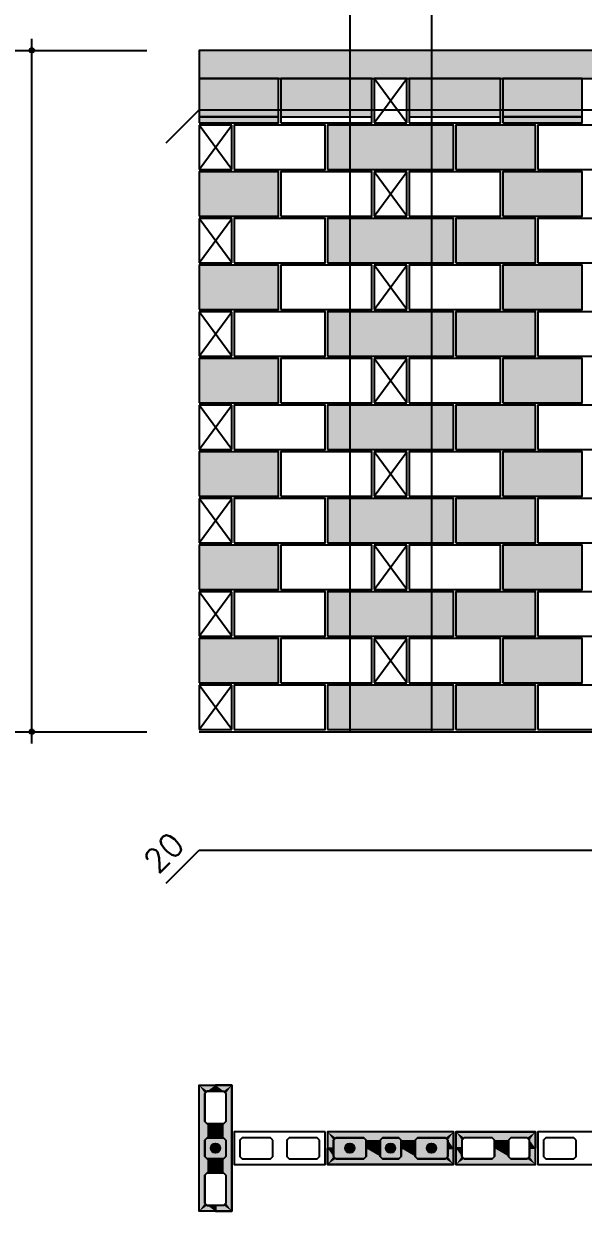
# Model space of a CAD drawing. Extents: x -1.9 to 86, y -1.6 to 60.9.
# Drawn here: x 18.31 to 23.1, y 45.11 to 55.28 of the extents above; entities that cross this region are included whole.
import ezdxf

# ---------------------------------------------------------------- set-up
doc = ezdxf.new("R2010")
doc.units = 0
doc.header["$MEASUREMENT"] = 0
for name, color, linetype in [('PENA_01', 1, 'CONTINUOUS'), ('PENA_02', 2, 'CONTINUOUS'), ('PENA_03', 3, 'CONTINUOUS'), ('PENA_05', 5, 'CONTINUOUS'), ('PENA_09', 254, 'CONTINUOUS'), ('PENA_11', 252, 'CONTINUOUS'), ('PENA_19', 240, 'CONTINUOUS'), ('PENA_21', 100, 'CONTINUOUS')]:
    doc.layers.add(name, color=color, linetype=linetype)
doc.styles.get("Standard").update_dxf_attribs({"font": 'ROMANS.SHX'})

msp = doc.modelspace()

# ---------------------------------------------------------------- linework, layer by layer
at = {"layer": 'PENA_01', "linetype": 'Continuous'}
for p, q in [((17.235068, 55.056295), (19.365932, 55.056295)), ((19.813424, 54.486295), (20.493424, 54.486295)), ((20.513424, 54.486295), (21.293424, 54.486295)), ((21.613424, 54.486295), (22.393424, 54.486295)), ((22.413424, 54.486295), (23.093424, 54.486295)), ((17.235068, 49.216295), (19.365932, 49.216295))]:
    msp.add_line(p, q, dxfattribs=at)
for points in [[(20.023424, 46.137314), (20.043424, 46.117314), (20.043424, 45.877314), (20.023424, 45.857314), (19.883424, 45.857314), (19.863424, 45.877314), (19.863424, 46.117314), (19.883424, 46.137314), (20.023424, 46.137314)], [(20.023424, 45.737314), (20.043424, 45.717314), (20.043424, 45.577314), (20.023424, 45.557314), (19.883424, 45.557314), (19.863424, 45.577314), (19.863424, 45.717314), (19.883424, 45.737314), (20.023424, 45.737314)], [(20.443424, 45.717314), (20.423424, 45.737314), (20.183424, 45.737314), (20.163424, 45.717314), (20.163424, 45.577314), (20.183424, 45.557314), (20.423424, 45.557314), (20.443424, 45.577314), (20.443424, 45.717314)], [(20.843424, 45.717314), (20.823424, 45.737314), (20.583424, 45.737314), (20.563424, 45.717314), (20.563424, 45.577314), (20.583424, 45.557314), (20.823424, 45.557314), (20.843424, 45.577314), (20.843424, 45.717314)], [(20.963424, 45.577314), (20.983424, 45.557314), (21.223424, 45.557314), (21.243424, 45.577314), (21.243424, 45.717314), (21.223424, 45.737314), (20.983424, 45.737314), (20.963424, 45.717314), (20.963424, 45.577314)], [(21.363424, 45.577314), (21.383424, 45.557314), (21.523424, 45.557314), (21.543424, 45.577314), (21.543424, 45.717314), (21.523424, 45.737314), (21.383424, 45.737314), (21.363424, 45.717314), (21.363424, 45.577314)], [(21.663424, 45.577314), (21.683424, 45.557314), (21.923424, 45.557314), (21.943424, 45.577314), (21.943424, 45.717314), (21.923424, 45.737314), (21.683424, 45.737314), (21.663424, 45.717314), (21.663424, 45.577314)], [(22.323424, 45.737314), (22.083424, 45.737314), (22.063424, 45.717314), (22.063424, 45.577314), (22.083424, 45.557314), (22.323424, 45.557314), (22.343424, 45.577314), (22.343424, 45.717314), (22.323424, 45.737314)], [(22.623424, 45.737314), (22.483424, 45.737314), (22.463424, 45.717314), (22.463424, 45.577314), (22.483424, 45.557314), (22.623424, 45.557314), (22.643424, 45.577314), (22.643424, 45.717314), (22.623424, 45.737314)], [(23.043424, 45.717314), (23.023424, 45.737314), (22.783424, 45.737314), (22.763424, 45.717314), (22.763424, 45.577314), (22.783424, 45.557314), (23.023424, 45.557314), (23.043424, 45.577314), (23.043424, 45.717314)], [(20.023424, 45.437314), (20.043424, 45.417314), (20.043424, 45.177314), (20.023424, 45.157314), (19.883424, 45.157314), (19.863424, 45.177314), (19.863424, 45.417314), (19.883424, 45.437314), (20.023424, 45.437314)]]:
    msp.add_lwpolyline(points, dxfattribs=at)
at = {"layer": 'PENA_02', "linetype": 'Continuous'}
for p, q in [((21.593424, 54.816295), (21.313424, 54.816295)), ((21.313424, 54.816295), (21.313424, 54.436295)), ((21.593424, 54.436295), (21.593424, 54.816295)), ((20.093424, 54.416295), (19.813424, 54.416295)), ((19.813424, 54.416295), (19.813424, 54.036295)), ((20.093424, 54.036295), (20.093424, 54.416295)), ((21.313424, 54.436295), (21.593424, 54.436295)), ((19.813424, 54.036295), (20.093424, 54.036295)), ((21.593424, 54.016295), (21.313424, 54.016295)), ((21.313424, 54.016295), (21.313424, 53.636295)), ((21.593424, 53.636295), (21.593424, 54.016295)), ((21.313424, 53.636295), (21.593424, 53.636295)), ((20.093424, 53.616295), (19.813424, 53.616295)), ((19.813424, 53.616295), (19.813424, 53.236295)), ((20.093424, 53.236295), (20.093424, 53.616295)), ((19.813424, 53.236295), (20.093424, 53.236295)), ((21.593424, 53.216295), (21.313424, 53.216295)), ((21.313424, 53.216295), (21.313424, 52.836295)), ((21.593424, 52.836295), (21.593424, 53.216295)), ((21.313424, 52.836295), (21.593424, 52.836295)), ((20.093424, 52.816295), (19.813424, 52.816295)), ((19.813424, 52.816295), (19.813424, 52.436295)), ((20.093424, 52.436295), (20.093424, 52.816295)), ((19.813424, 52.436295), (20.093424, 52.436295)), ((21.593424, 52.416295), (21.313424, 52.416295)), ((21.313424, 52.416295), (21.313424, 52.036295)), ((21.593424, 52.036295), (21.593424, 52.416295)), ((20.093424, 52.016295), (19.813424, 52.016295)), ((19.813424, 52.016295), (19.813424, 51.636295)), ((20.093424, 51.636295), (20.093424, 52.016295)), ((21.313424, 52.036295), (21.593424, 52.036295)), ((19.813424, 51.636295), (20.093424, 51.636295)), ((21.593424, 51.616295), (21.313424, 51.616295)), ((21.313424, 51.616295), (21.313424, 51.236295)), ((21.593424, 51.236295), (21.593424, 51.616295)), ((20.093424, 51.216295), (19.813424, 51.216295)), ((19.813424, 51.216295), (19.813424, 50.836295)), ((20.093424, 50.836295), (20.093424, 51.216295)), ((21.313424, 51.236295), (21.593424, 51.236295)), ((19.813424, 50.836295), (20.093424, 50.836295)), ((21.593424, 50.816295), (21.313424, 50.816295)), ((21.313424, 50.816295), (21.313424, 50.436295)), ((21.593424, 50.436295), (21.593424, 50.816295)), ((20.093424, 50.416295), (19.813424, 50.416295)), ((19.813424, 50.416295), (19.813424, 50.036295)), ((20.093424, 50.036295), (20.093424, 50.416295)), ((21.313424, 50.436295), (21.593424, 50.436295)), ((19.813424, 50.036295), (20.093424, 50.036295)), ((21.593424, 50.016295), (21.313424, 50.016295)), ((21.313424, 50.016295), (21.313424, 49.636295)), ((21.593424, 49.636295), (21.593424, 50.016295)), ((20.093424, 49.616295), (19.813424, 49.616295)), ((19.813424, 49.616295), (19.813424, 49.236295)), ((20.093424, 49.236295), (20.093424, 49.616295)), ((21.313424, 49.636295), (21.593424, 49.636295)), ((19.813424, 49.236295), (20.093424, 49.236295)), ((19.813424, 49.216295), (29.793424, 49.216295)), ((19.813424, 45.107314), (19.813424, 46.187314)), ((19.813424, 46.187314), (20.093424, 46.187314)), ((20.093424, 46.187314), (20.093424, 45.107314)), ((21.993424, 45.787314), (20.913424, 45.787314)), ((20.913424, 45.787314), (20.913424, 45.507314)), ((21.993424, 45.507314), (21.993424, 45.787314)), ((20.913424, 45.507314), (21.993424, 45.507314)), ((20.093424, 45.107314), (19.813424, 45.107314))]:
    msp.add_line(p, q, dxfattribs=at)
for points in [[(19.813424, 54.816295), (29.793424, 54.816295), (29.793424, 55.056295), (19.813424, 55.056295), (19.813424, 54.816295)], [(19.813424, 54.436295), (20.493424, 54.436295), (20.493424, 54.816295), (19.813424, 54.816295), (19.813424, 54.436295)], [(20.513424, 54.436295), (21.293424, 54.436295), (21.293424, 54.816295), (20.513424, 54.816295), (20.513424, 54.436295)], [(21.613424, 54.436295), (22.393424, 54.436295), (22.393424, 54.816295), (21.613424, 54.816295), (21.613424, 54.436295)], [(22.413424, 54.436295), (23.093424, 54.436295), (23.093424, 54.816295), (22.413424, 54.816295), (22.413424, 54.436295)], [(20.113424, 54.036295), (20.893424, 54.036295), (20.893424, 54.416295), (20.113424, 54.416295), (20.113424, 54.036295)], [(20.913424, 54.036295), (21.993424, 54.036295), (21.993424, 54.416295), (20.913424, 54.416295), (20.913424, 54.036295)], [(22.013424, 54.036295), (22.693424, 54.036295), (22.693424, 54.416295), (22.013424, 54.416295), (22.013424, 54.036295)], [(22.713424, 54.036295), (23.493424, 54.036295), (23.493424, 54.416295), (22.713424, 54.416295), (22.713424, 54.036295)], [(19.813424, 53.636295), (20.493424, 53.636295), (20.493424, 54.016295), (19.813424, 54.016295), (19.813424, 53.636295)], [(20.513424, 53.636295), (21.293424, 53.636295), (21.293424, 54.016295), (20.513424, 54.016295), (20.513424, 53.636295)], [(21.613424, 53.636295), (22.393424, 53.636295), (22.393424, 54.016295), (21.613424, 54.016295), (21.613424, 53.636295)], [(22.413424, 53.636295), (23.093424, 53.636295), (23.093424, 54.016295), (22.413424, 54.016295), (22.413424, 53.636295)], [(20.113424, 53.236295), (20.893424, 53.236295), (20.893424, 53.616295), (20.113424, 53.616295), (20.113424, 53.236295)], [(20.913424, 53.236295), (21.993424, 53.236295), (21.993424, 53.616295), (20.913424, 53.616295), (20.913424, 53.236295)], [(22.013424, 53.236295), (22.693424, 53.236295), (22.693424, 53.616295), (22.013424, 53.616295), (22.013424, 53.236295)], [(22.713424, 53.236295), (23.493424, 53.236295), (23.493424, 53.616295), (22.713424, 53.616295), (22.713424, 53.236295)], [(19.813424, 52.836295), (20.493424, 52.836295), (20.493424, 53.216295), (19.813424, 53.216295), (19.813424, 52.836295)], [(20.513424, 52.836295), (21.293424, 52.836295), (21.293424, 53.216295), (20.513424, 53.216295), (20.513424, 52.836295)], [(21.613424, 52.836295), (22.393424, 52.836295), (22.393424, 53.216295), (21.613424, 53.216295), (21.613424, 52.836295)], [(22.413424, 52.836295), (23.093424, 52.836295), (23.093424, 53.216295), (22.413424, 53.216295), (22.413424, 52.836295)], [(20.113424, 52.436295), (20.893424, 52.436295), (20.893424, 52.816295), (20.113424, 52.816295), (20.113424, 52.436295)], [(20.913424, 52.436295), (21.993424, 52.436295), (21.993424, 52.816295), (20.913424, 52.816295), (20.913424, 52.436295)], [(22.013424, 52.436295), (22.693424, 52.436295), (22.693424, 52.816295), (22.013424, 52.816295), (22.013424, 52.436295)], [(22.713424, 52.436295), (23.493424, 52.436295), (23.493424, 52.816295), (22.713424, 52.816295), (22.713424, 52.436295)], [(19.813424, 52.036295), (20.493424, 52.036295), (20.493424, 52.416295), (19.813424, 52.416295), (19.813424, 52.036295)], [(20.513424, 52.036295), (21.293424, 52.036295), (21.293424, 52.416295), (20.513424, 52.416295), (20.513424, 52.036295)], [(21.613424, 52.036295), (22.393424, 52.036295), (22.393424, 52.416295), (21.613424, 52.416295), (21.613424, 52.036295)], [(22.413424, 52.036295), (23.093424, 52.036295), (23.093424, 52.416295), (22.413424, 52.416295), (22.413424, 52.036295)], [(20.113424, 51.636295), (20.893424, 51.636295), (20.893424, 52.016295), (20.113424, 52.016295), (20.113424, 51.636295)], [(20.913424, 51.636295), (21.993424, 51.636295), (21.993424, 52.016295), (20.913424, 52.016295), (20.913424, 51.636295)], [(22.013424, 51.636295), (22.693424, 51.636295), (22.693424, 52.016295), (22.013424, 52.016295), (22.013424, 51.636295)], [(22.713424, 51.636295), (23.493424, 51.636295), (23.493424, 52.016295), (22.713424, 52.016295), (22.713424, 51.636295)], [(19.813424, 51.236295), (20.493424, 51.236295), (20.493424, 51.616295), (19.813424, 51.616295), (19.813424, 51.236295)], [(20.513424, 51.236295), (21.293424, 51.236295), (21.293424, 51.616295), (20.513424, 51.616295), (20.513424, 51.236295)], [(21.613424, 51.236295), (22.393424, 51.236295), (22.393424, 51.616295), (21.613424, 51.616295), (21.613424, 51.236295)], [(22.413424, 51.236295), (23.093424, 51.236295), (23.093424, 51.616295), (22.413424, 51.616295), (22.413424, 51.236295)], [(20.113424, 50.836295), (20.893424, 50.836295), (20.893424, 51.216295), (20.113424, 51.216295), (20.113424, 50.836295)], [(20.913424, 50.836295), (21.993424, 50.836295), (21.993424, 51.216295), (20.913424, 51.216295), (20.913424, 50.836295)], [(22.013424, 50.836295), (22.693424, 50.836295), (22.693424, 51.216295), (22.013424, 51.216295), (22.013424, 50.836295)], [(22.713424, 50.836295), (23.493424, 50.836295), (23.493424, 51.216295), (22.713424, 51.216295), (22.713424, 50.836295)], [(19.813424, 50.436295), (20.493424, 50.436295), (20.493424, 50.816295), (19.813424, 50.816295), (19.813424, 50.436295)], [(20.513424, 50.436295), (21.293424, 50.436295), (21.293424, 50.816295), (20.513424, 50.816295), (20.513424, 50.436295)], [(21.613424, 50.436295), (22.393424, 50.436295), (22.393424, 50.816295), (21.613424, 50.816295), (21.613424, 50.436295)], [(22.413424, 50.436295), (23.093424, 50.436295), (23.093424, 50.816295), (22.413424, 50.816295), (22.413424, 50.436295)], [(20.113424, 50.036295), (20.893424, 50.036295), (20.893424, 50.416295), (20.113424, 50.416295), (20.113424, 50.036295)], [(20.913424, 50.036295), (21.993424, 50.036295), (21.993424, 50.416295), (20.913424, 50.416295), (20.913424, 50.036295)], [(22.013424, 50.036295), (22.693424, 50.036295), (22.693424, 50.416295), (22.013424, 50.416295), (22.013424, 50.036295)], [(22.713424, 50.036295), (23.493424, 50.036295), (23.493424, 50.416295), (22.713424, 50.416295), (22.713424, 50.036295)], [(19.813424, 49.636295), (20.493424, 49.636295), (20.493424, 50.016295), (19.813424, 50.016295), (19.813424, 49.636295)], [(20.513424, 49.636295), (21.293424, 49.636295), (21.293424, 50.016295), (20.513424, 50.016295), (20.513424, 49.636295)], [(21.613424, 49.636295), (22.393424, 49.636295), (22.393424, 50.016295), (21.613424, 50.016295), (21.613424, 49.636295)], [(22.413424, 49.636295), (23.093424, 49.636295), (23.093424, 50.016295), (22.413424, 50.016295), (22.413424, 49.636295)], [(20.113424, 49.236295), (20.893424, 49.236295), (20.893424, 49.616295), (20.113424, 49.616295), (20.113424, 49.236295)], [(20.913424, 49.236295), (21.993424, 49.236295), (21.993424, 49.616295), (20.913424, 49.616295), (20.913424, 49.236295)], [(22.013424, 49.236295), (22.693424, 49.236295), (22.693424, 49.616295), (22.013424, 49.616295), (22.013424, 49.236295)], [(22.713424, 49.236295), (23.493424, 49.236295), (23.493424, 49.616295), (22.713424, 49.616295), (22.713424, 49.236295)], [(20.893424, 45.787314), (20.113424, 45.787314), (20.113424, 45.507314), (20.893424, 45.507314), (20.893424, 45.787314)], [(22.693424, 45.787314), (22.013424, 45.787314), (22.013424, 45.507314), (22.693424, 45.507314), (22.693424, 45.787314)], [(23.493424, 45.787314), (22.713424, 45.787314), (22.713424, 45.507314), (23.493424, 45.507314), (23.493424, 45.787314)]]:
    msp.add_lwpolyline(points, dxfattribs=at)
for centre, radius in [((18.381214, 55.056295), 0.02), ((18.381214, 55.056295), 0.01), ((18.381214, 49.216295), 0.02), ((18.381214, 49.216295), 0.01)]:
    msp.add_circle(centre, radius, dxfattribs=at)
at = {"layer": 'PENA_03', "linetype": 'Continuous'}
for p, q in [((18.381214, 49.115763), (18.381214, 55.156295)), ((21.313424, 54.436295), (21.593424, 54.816295)), ((21.593424, 54.436295), (21.313424, 54.816295)), ((19.813424, 54.036295), (20.093424, 54.416295)), ((20.093424, 54.036295), (19.813424, 54.416295)), ((21.313424, 53.636295), (21.593424, 54.016295)), ((21.593424, 53.636295), (21.313424, 54.016295)), ((19.813424, 53.236295), (20.093424, 53.616295)), ((20.093424, 53.236295), (19.813424, 53.616295)), ((21.313424, 52.836295), (21.593424, 53.216295)), ((21.593424, 52.836295), (21.313424, 53.216295)), ((19.813424, 52.436295), (20.093424, 52.816295)), ((20.093424, 52.436295), (19.813424, 52.816295)), ((21.313424, 52.036295), (21.593424, 52.416295)), ((21.593424, 52.036295), (21.313424, 52.416295)), ((19.813424, 51.636295), (20.093424, 52.016295)), ((20.093424, 51.636295), (19.813424, 52.016295)), ((21.313424, 51.236295), (21.593424, 51.616295)), ((21.593424, 51.236295), (21.313424, 51.616295)), ((19.813424, 50.836295), (20.093424, 51.216295)), ((20.093424, 50.836295), (19.813424, 51.216295)), ((21.313424, 50.436295), (21.593424, 50.816295)), ((21.593424, 50.436295), (21.313424, 50.816295)), ((19.813424, 50.036295), (20.093424, 50.416295)), ((20.093424, 50.036295), (19.813424, 50.416295)), ((21.313424, 49.636295), (21.593424, 50.016295)), ((21.593424, 49.636295), (21.313424, 50.016295)), ((19.813424, 49.236295), (20.093424, 49.616295)), ((20.093424, 49.236295), (19.813424, 49.616295))]:
    msp.add_line(p, q, dxfattribs=at)
for points in [[(20.043424, 45.577314), (20.023424, 45.557314), (19.883424, 45.557314), (19.863424, 45.577314), (19.863424, 45.717314), (19.883424, 45.737314), (20.023424, 45.737314), (20.043424, 45.717314), (20.043424, 45.577314)], [(21.243424, 45.577314), (21.223424, 45.557314), (20.983424, 45.557314), (20.963424, 45.577314), (20.963424, 45.717314), (20.983424, 45.737314), (21.223424, 45.737314), (21.243424, 45.717314), (21.243424, 45.577314)], [(21.543424, 45.577314), (21.523424, 45.557314), (21.383424, 45.557314), (21.363424, 45.577314), (21.363424, 45.717314), (21.383424, 45.737314), (21.523424, 45.737314), (21.543424, 45.717314), (21.543424, 45.577314)], [(21.943424, 45.577314), (21.923424, 45.557314), (21.683424, 45.557314), (21.663424, 45.577314), (21.663424, 45.717314), (21.683424, 45.737314), (21.923424, 45.737314), (21.943424, 45.717314), (21.943424, 45.577314)]]:
    msp.add_lwpolyline(points, dxfattribs=at)
for centre in [(19.953424, 45.647314), (21.103424, 45.647314), (21.453424, 45.647314), (21.803424, 45.647314)]:
    msp.add_circle(centre, 0.04, dxfattribs=at)
for points in [[(19.993424, 45.647314), (19.933424, 45.681955), (19.915836, 45.660995)], [(19.993424, 45.647314), (19.915836, 45.660995), (19.915836, 45.633634)], [(19.993424, 45.647314), (19.915836, 45.633634), (19.933424, 45.612673)], [(19.993424, 45.647314), (19.96037, 45.686707), (19.933424, 45.681955)], [(19.993424, 45.647314), (19.933424, 45.612673), (19.96037, 45.607922)], [(19.993424, 45.647314), (19.984066, 45.673026), (19.96037, 45.686707)], [(19.993424, 45.647314), (19.96037, 45.607922), (19.984066, 45.621603)], [(19.993424, 45.647314), (19.984066, 45.621603), (19.993424, 45.647314)], [(21.143424, 45.647314), (21.083424, 45.681955), (21.065836, 45.660995)], [(21.143424, 45.647314), (21.065836, 45.660995), (21.065836, 45.633634)], [(21.143424, 45.647314), (21.065836, 45.633634), (21.083424, 45.612673)], [(21.143424, 45.647314), (21.11037, 45.686707), (21.083424, 45.681955)], [(21.143424, 45.647314), (21.083424, 45.612673), (21.11037, 45.607922)], [(21.143424, 45.647314), (21.134066, 45.673026), (21.11037, 45.686707)], [(21.143424, 45.647314), (21.11037, 45.607922), (21.134066, 45.621603)], [(21.143424, 45.647314), (21.134066, 45.621603), (21.143424, 45.647314)], [(21.493424, 45.647314), (21.433424, 45.681955), (21.415836, 45.660995)], [(21.493424, 45.647314), (21.415836, 45.660995), (21.415836, 45.633634)], [(21.493424, 45.647314), (21.415836, 45.633634), (21.433424, 45.612673)], [(21.493424, 45.647314), (21.46037, 45.686707), (21.433424, 45.681955)], [(21.493424, 45.647314), (21.433424, 45.612673), (21.46037, 45.607922)], [(21.493424, 45.647314), (21.484066, 45.673026), (21.46037, 45.686707)], [(21.493424, 45.647314), (21.46037, 45.607922), (21.484066, 45.621603)], [(21.493424, 45.647314), (21.484066, 45.621603), (21.493424, 45.647314)], [(21.843424, 45.647314), (21.783424, 45.681955), (21.765836, 45.660995)], [(21.843424, 45.647314), (21.765836, 45.660995), (21.765836, 45.633634)], [(21.843424, 45.647314), (21.765836, 45.633634), (21.783424, 45.612673)], [(21.843424, 45.647314), (21.81037, 45.686707), (21.783424, 45.681955)], [(21.843424, 45.647314), (21.783424, 45.612673), (21.81037, 45.607922)], [(21.843424, 45.647314), (21.834066, 45.673026), (21.81037, 45.686707)], [(21.843424, 45.647314), (21.81037, 45.607922), (21.834066, 45.621603)], [(21.843424, 45.647314), (21.834066, 45.621603), (21.843424, 45.647314)]]:
    msp.add_solid(points, dxfattribs=at)
at = {"layer": 'PENA_05', "linetype": 'Continuous'}
for p, q in [((19.530626, 54.263084), (19.813469, 54.545927)), ((19.813469, 54.545927), (29.693254, 54.546355)), ((19.530626, 47.919145), (19.813469, 48.201988)), ((19.813469, 48.201988), (29.693254, 48.202416))]:
    msp.add_line(p, q, dxfattribs=at)
for points in [[(21.103424, 55.856295), (21.103424, 49.216295)], [(21.803424, 55.856295), (21.803424, 49.216295)]]:
    msp.add_lwpolyline(points, dxfattribs=at)
at = {"layer": 'PENA_09', "linetype": 'Continuous'}
for points in [[(19.813424, 54.486295), (20.493424, 54.486295), (20.493424, 54.816295), (19.813424, 54.816295), (19.813424, 54.486295)], [(20.513424, 54.486295), (21.293424, 54.486295), (21.293424, 54.816295), (20.513424, 54.816295), (20.513424, 54.486295)], [(21.613424, 54.486295), (22.393424, 54.486295), (22.393424, 54.816295), (21.613424, 54.816295), (21.613424, 54.486295)], [(22.413424, 54.486295), (23.093424, 54.486295), (23.093424, 54.816295), (22.413424, 54.816295), (22.413424, 54.486295)]]:
    msp.add_lwpolyline(points, dxfattribs=at)
for points in [[(19.813424, 54.486295), (20.493424, 54.486295), (20.493424, 54.816295)], [(19.813424, 54.486295), (20.493424, 54.816295), (19.813424, 54.816295)], [(19.813424, 54.486295), (19.813424, 54.816295), (19.813424, 54.486295)], [(20.513424, 54.486295), (21.293424, 54.486295), (21.293424, 54.816295)], [(20.513424, 54.486295), (21.293424, 54.816295), (20.513424, 54.816295)], [(20.513424, 54.486295), (20.513424, 54.816295), (20.513424, 54.486295)], [(21.613424, 54.486295), (22.393424, 54.486295), (22.393424, 54.816295)], [(21.613424, 54.486295), (22.393424, 54.816295), (21.613424, 54.816295)], [(21.613424, 54.486295), (21.613424, 54.816295), (21.613424, 54.486295)], [(22.413424, 54.486295), (23.093424, 54.486295), (23.093424, 54.816295)], [(22.413424, 54.486295), (23.093424, 54.816295), (22.413424, 54.816295)], [(22.413424, 54.486295), (22.413424, 54.816295), (22.413424, 54.486295)]]:
    msp.add_solid(points, dxfattribs=at)
at = {"layer": 'PENA_11', "linetype": 'Continuous'}
for points in [[(19.813424, 54.816295), (29.793424, 54.816295), (29.793424, 55.056295)], [(19.813424, 54.816295), (29.793424, 55.056295), (19.813424, 55.056295)], [(19.813424, 54.816295), (19.813424, 55.056295), (19.813424, 54.816295)], [(20.043424, 45.577314), (19.863424, 45.717314), (19.883424, 45.737314)], [(20.043424, 45.577314), (19.863424, 45.577314), (19.863424, 45.717314)], [(20.043424, 45.577314), (19.883424, 45.737314), (20.023424, 45.737314)], [(20.043424, 45.577314), (20.023424, 45.737314), (20.043424, 45.717314)], [(20.043424, 45.577314), (20.043424, 45.717314), (20.043424, 45.577314)], [(21.243424, 45.577314), (20.963424, 45.717314), (20.983424, 45.737314)], [(21.243424, 45.577314), (20.963424, 45.577314), (20.963424, 45.717314)], [(21.243424, 45.577314), (20.983424, 45.737314), (21.223424, 45.737314)], [(21.243424, 45.577314), (21.223424, 45.737314), (21.243424, 45.717314)], [(21.243424, 45.577314), (21.243424, 45.717314), (21.243424, 45.577314)], [(21.543424, 45.577314), (21.363424, 45.717314), (21.383424, 45.737314)], [(21.543424, 45.577314), (21.363424, 45.577314), (21.363424, 45.717314)], [(21.543424, 45.577314), (21.383424, 45.737314), (21.523424, 45.737314)], [(21.543424, 45.577314), (21.523424, 45.737314), (21.543424, 45.717314)], [(21.543424, 45.577314), (21.543424, 45.717314), (21.543424, 45.577314)], [(21.943424, 45.577314), (21.663424, 45.717314), (21.683424, 45.737314)], [(21.943424, 45.577314), (21.663424, 45.577314), (21.663424, 45.717314)], [(21.943424, 45.577314), (21.683424, 45.737314), (21.923424, 45.737314)], [(21.943424, 45.577314), (21.923424, 45.737314), (21.943424, 45.717314)], [(21.943424, 45.577314), (21.943424, 45.717314), (21.943424, 45.577314)], [(20.043424, 45.577314), (19.883424, 45.557314), (19.863424, 45.577314)], [(20.043424, 45.577314), (20.023424, 45.557314), (19.883424, 45.557314)], [(21.243424, 45.577314), (20.983424, 45.557314), (20.963424, 45.577314)], [(21.243424, 45.577314), (21.223424, 45.557314), (20.983424, 45.557314)], [(21.543424, 45.577314), (21.383424, 45.557314), (21.363424, 45.577314)], [(21.543424, 45.577314), (21.523424, 45.557314), (21.383424, 45.557314)], [(21.943424, 45.577314), (21.683424, 45.557314), (21.663424, 45.577314)], [(21.943424, 45.577314), (21.923424, 45.557314), (21.683424, 45.557314)]]:
    msp.add_solid(points, dxfattribs=at)
at = {"layer": 'PENA_19', "linetype": 'Continuous'}
for points in [[(20.913424, 54.036295), (21.993424, 54.036295), (21.993424, 54.416295), (20.913424, 54.416295), (20.913424, 54.036295)], [(20.913424, 53.236295), (21.993424, 53.236295), (21.993424, 53.616295), (20.913424, 53.616295), (20.913424, 53.236295)], [(20.913424, 52.436295), (21.993424, 52.436295), (21.993424, 52.816295), (20.913424, 52.816295), (20.913424, 52.436295)], [(20.913424, 51.636295), (21.993424, 51.636295), (21.993424, 52.016295), (20.913424, 52.016295), (20.913424, 51.636295)], [(20.913424, 50.836295), (21.993424, 50.836295), (21.993424, 51.216295), (20.913424, 51.216295), (20.913424, 50.836295)], [(20.913424, 50.036295), (21.993424, 50.036295), (21.993424, 50.416295), (20.913424, 50.416295), (20.913424, 50.036295)], [(20.913424, 49.236295), (21.993424, 49.236295), (21.993424, 49.616295), (20.913424, 49.616295), (20.913424, 49.236295)], [(19.953424, 46.187314), (19.953424, 46.137314), (19.883424, 46.137314), (19.863424, 46.117314), (19.863424, 45.877314), (19.883424, 45.857314), (19.953424, 45.857314), (19.953424, 45.737314), (19.883424, 45.737314), (19.863424, 45.717314), (19.863424, 45.577314), (19.883424, 45.557314), (19.953424, 45.557314), (19.953424, 45.437314), (19.883424, 45.437314), (19.863424, 45.417314), (19.863424, 45.177314), (19.883424, 45.157314), (19.953424, 45.157314), (19.953424, 45.107314), (19.813424, 45.107314), (19.813424, 46.187314), (19.953424, 46.187314)], [(19.953424, 46.187314), (19.953424, 46.137314), (20.023424, 46.137314), (20.043424, 46.117314), (20.043424, 45.877314), (20.023424, 45.857314), (19.953424, 45.857314), (19.953424, 45.737314), (20.023424, 45.737314), (20.043424, 45.717314), (20.043424, 45.577314), (20.023424, 45.557314), (19.953424, 45.557314), (19.953424, 45.437314), (20.023424, 45.437314), (20.043424, 45.417314), (20.043424, 45.177314), (20.023424, 45.157314), (19.953424, 45.157314), (19.953424, 45.107314), (20.093424, 45.107314), (20.093424, 46.187314), (19.953424, 46.187314)], [(20.913424, 45.647314), (20.963424, 45.647314), (20.963424, 45.717314), (20.983424, 45.737314), (21.223424, 45.737314), (21.243424, 45.717314), (21.243424, 45.647314), (21.363424, 45.647314), (21.363424, 45.717314), (21.383424, 45.737314), (21.523424, 45.737314), (21.543424, 45.717314), (21.543424, 45.647314), (21.663424, 45.647314), (21.663424, 45.717314), (21.683424, 45.737314), (21.923424, 45.737314), (21.943424, 45.717314), (21.943424, 45.647314), (21.993424, 45.647314), (21.993424, 45.787314), (20.913424, 45.787314), (20.913424, 45.647314)], [(20.913424, 45.647314), (20.963424, 45.647314), (20.963424, 45.577314), (20.983424, 45.557314), (21.223424, 45.557314), (21.243424, 45.577314), (21.243424, 45.647314), (21.363424, 45.647314), (21.363424, 45.577314), (21.383424, 45.557314), (21.523424, 45.557314), (21.543424, 45.577314), (21.543424, 45.647314), (21.663424, 45.647314), (21.663424, 45.577314), (21.683424, 45.557314), (21.923424, 45.557314), (21.943424, 45.577314), (21.943424, 45.647314), (21.993424, 45.647314), (21.993424, 45.507314), (20.913424, 45.507314), (20.913424, 45.647314)]]:
    msp.add_lwpolyline(points, dxfattribs=at)
for points in [[(20.913424, 54.036295), (21.993424, 54.036295), (21.993424, 54.416295)], [(20.913424, 54.036295), (21.993424, 54.416295), (20.913424, 54.416295)], [(20.913424, 54.036295), (20.913424, 54.416295), (20.913424, 54.036295)], [(20.913424, 53.236295), (21.993424, 53.236295), (21.993424, 53.616295)], [(20.913424, 53.236295), (21.993424, 53.616295), (20.913424, 53.616295)], [(20.913424, 53.236295), (20.913424, 53.616295), (20.913424, 53.236295)], [(20.913424, 52.436295), (21.993424, 52.436295), (21.993424, 52.816295)], [(20.913424, 52.436295), (21.993424, 52.816295), (20.913424, 52.816295)], [(20.913424, 52.436295), (20.913424, 52.816295), (20.913424, 52.436295)], [(20.913424, 51.636295), (21.993424, 51.636295), (21.993424, 52.016295)], [(20.913424, 51.636295), (21.993424, 52.016295), (20.913424, 52.016295)], [(20.913424, 51.636295), (20.913424, 52.016295), (20.913424, 51.636295)], [(20.913424, 50.836295), (21.993424, 50.836295), (21.993424, 51.216295)], [(20.913424, 50.836295), (21.993424, 51.216295), (20.913424, 51.216295)], [(20.913424, 50.836295), (20.913424, 51.216295), (20.913424, 50.836295)], [(20.913424, 50.036295), (21.993424, 50.036295), (21.993424, 50.416295)], [(20.913424, 50.036295), (21.993424, 50.416295), (20.913424, 50.416295)], [(20.913424, 50.036295), (20.913424, 50.416295), (20.913424, 50.036295)], [(20.913424, 49.236295), (21.993424, 49.236295), (21.993424, 49.616295)], [(20.913424, 49.236295), (21.993424, 49.616295), (20.913424, 49.616295)], [(20.913424, 49.236295), (20.913424, 49.616295), (20.913424, 49.236295)], [(19.813424, 45.107314), (19.813424, 46.187314), (19.863424, 45.177314)], [(19.813424, 46.187314), (19.863424, 45.717314), (19.863424, 45.177314)], [(19.863424, 45.877314), (19.863424, 45.717314), (19.813424, 46.187314)], [(19.863424, 46.117314), (19.813424, 46.187314), (19.883424, 46.137314)], [(19.813424, 46.187314), (19.953424, 46.187314), (19.883424, 46.137314)], [(19.813424, 46.187314), (19.863424, 46.117314), (19.863424, 45.877314)], [(19.953424, 46.187314), (19.953424, 46.137314), (19.883424, 46.137314)], [(19.953424, 46.187314), (20.023424, 46.137314), (20.093424, 46.187314)], [(19.953424, 46.187314), (19.953424, 46.137314), (20.023424, 46.137314)], [(20.093424, 46.187314), (20.023424, 46.137314), (20.043424, 46.117314)], [(20.093424, 46.187314), (20.043424, 46.117314), (20.093424, 45.107314)], [(20.093424, 45.107314), (20.043424, 46.117314), (20.043424, 45.877314)], [(19.883424, 45.857314), (19.883424, 45.737314), (19.863424, 45.877314)], [(19.883424, 45.737314), (19.863424, 45.717314), (19.863424, 45.877314)], [(19.953424, 45.857314), (19.953424, 45.737314), (19.883424, 45.857314)], [(19.953424, 45.737314), (19.883424, 45.737314), (19.883424, 45.857314)], [(20.023424, 45.857314), (19.953424, 45.857314), (20.023424, 45.737314)], [(19.953424, 45.857314), (19.953424, 45.737314), (20.023424, 45.737314)], [(20.043424, 45.717314), (20.043424, 45.877314), (20.023424, 45.857314)], [(20.043424, 45.717314), (20.023424, 45.857314), (20.023424, 45.737314)], [(20.093424, 45.107314), (20.043424, 45.877314), (20.043424, 45.717314)], [(19.863424, 45.177314), (19.863424, 45.717314), (19.863424, 45.417314)], [(19.863424, 45.717314), (19.863424, 45.577314), (19.863424, 45.417314)], [(20.043424, 45.577314), (20.093424, 45.107314), (20.043424, 45.717314)], [(21.993424, 45.787314), (20.913424, 45.787314), (20.983424, 45.737314)], [(20.913424, 45.787314), (20.913424, 45.647314), (20.963424, 45.647314)], [(20.913424, 45.787314), (20.963424, 45.647314), (20.963424, 45.717314)], [(20.913424, 45.787314), (20.963424, 45.717314), (20.983424, 45.737314)], [(21.993424, 45.787314), (20.983424, 45.737314), (21.223424, 45.737314)], [(21.993424, 45.787314), (21.223424, 45.737314), (21.383424, 45.737314)], [(21.243424, 45.717314), (21.383424, 45.737314), (21.223424, 45.737314)], [(21.243424, 45.717314), (21.363424, 45.717314), (21.383424, 45.737314)], [(21.243424, 45.717314), (21.243424, 45.647314), (21.363424, 45.647314)], [(21.243424, 45.717314), (21.363424, 45.647314), (21.363424, 45.717314)], [(21.993424, 45.787314), (21.383424, 45.737314), (21.523424, 45.737314)], [(21.993424, 45.787314), (21.523424, 45.737314), (21.543424, 45.717314)], [(21.993424, 45.787314), (21.543424, 45.717314), (21.683424, 45.737314)], [(21.543424, 45.717314), (21.663424, 45.717314), (21.683424, 45.737314)], [(21.543424, 45.717314), (21.543424, 45.647314), (21.663424, 45.647314)], [(21.543424, 45.717314), (21.663424, 45.647314), (21.663424, 45.717314)], [(21.993424, 45.787314), (21.683424, 45.737314), (21.923424, 45.737314)], [(21.993424, 45.787314), (21.923424, 45.737314), (21.943424, 45.717314)], [(21.993424, 45.787314), (21.943424, 45.717314), (21.993424, 45.647314)], [(21.993424, 45.647314), (21.943424, 45.717314), (21.943424, 45.647314)], [(20.963424, 45.577314), (20.913424, 45.507314), (20.913424, 45.647314)], [(20.963424, 45.577314), (20.913424, 45.647314), (20.963424, 45.647314)], [(21.363424, 45.647314), (21.363424, 45.577314), (21.243424, 45.647314)], [(21.363424, 45.577314), (21.383424, 45.557314), (21.243424, 45.647314)], [(21.243424, 45.647314), (21.383424, 45.557314), (21.243424, 45.577314)], [(21.543424, 45.647314), (21.663424, 45.647314), (21.663424, 45.577314)], [(21.543424, 45.647314), (21.663424, 45.577314), (21.683424, 45.557314)], [(21.543424, 45.647314), (21.683424, 45.557314), (21.543424, 45.577314)], [(21.993424, 45.507314), (21.943424, 45.577314), (21.943424, 45.647314)], [(21.993424, 45.507314), (21.943424, 45.647314), (21.993424, 45.647314)], [(19.863424, 45.417314), (19.863424, 45.577314), (19.883424, 45.437314)], [(19.863424, 45.577314), (19.883424, 45.557314), (19.883424, 45.437314)], [(19.883424, 45.437314), (19.883424, 45.557314), (19.953424, 45.437314)], [(19.883424, 45.557314), (19.953424, 45.557314), (19.953424, 45.437314)], [(19.953424, 45.557314), (20.023424, 45.437314), (20.023424, 45.557314)], [(20.023424, 45.437314), (19.953424, 45.557314), (19.953424, 45.437314)], [(20.023424, 45.557314), (20.043424, 45.417314), (20.043424, 45.577314)], [(20.023424, 45.437314), (20.043424, 45.417314), (20.023424, 45.557314)], [(20.043424, 45.417314), (20.093424, 45.107314), (20.043424, 45.577314)], [(20.963424, 45.577314), (20.983424, 45.557314), (20.913424, 45.507314)], [(21.993424, 45.507314), (20.913424, 45.507314), (20.983424, 45.557314)], [(21.993424, 45.507314), (20.983424, 45.557314), (21.223424, 45.557314)], [(21.383424, 45.557314), (21.223424, 45.557314), (21.243424, 45.577314)], [(21.993424, 45.507314), (21.223424, 45.557314), (21.383424, 45.557314)], [(21.993424, 45.507314), (21.383424, 45.557314), (21.523424, 45.557314)], [(21.993424, 45.507314), (21.523424, 45.557314), (21.543424, 45.577314)], [(21.993424, 45.507314), (21.543424, 45.577314), (21.683424, 45.557314)], [(21.993424, 45.507314), (21.683424, 45.557314), (21.923424, 45.557314)], [(21.993424, 45.507314), (21.923424, 45.557314), (21.943424, 45.577314)], [(20.093424, 45.107314), (20.043424, 45.417314), (20.043424, 45.177314)], [(19.813424, 45.107314), (19.863424, 45.177314), (19.883424, 45.157314)], [(19.953424, 45.107314), (19.813424, 45.107314), (19.883424, 45.157314)], [(19.953424, 45.157314), (19.953424, 45.107314), (19.883424, 45.157314)], [(20.093424, 45.107314), (20.023424, 45.157314), (19.953424, 45.157314)], [(20.093424, 45.107314), (19.953424, 45.157314), (19.953424, 45.107314)], [(20.093424, 45.107314), (20.043424, 45.177314), (20.023424, 45.157314)]]:
    msp.add_solid(points, dxfattribs=at)
at = {"layer": 'PENA_21', "linetype": 'Continuous'}
for points in [[(19.813424, 54.436295), (20.493424, 54.436295), (20.493424, 54.486295), (19.813424, 54.486295), (19.813424, 54.436295)], [(22.413424, 54.436295), (23.093424, 54.436295), (23.093424, 54.486295), (22.413424, 54.486295), (22.413424, 54.436295)], [(22.013424, 54.036295), (22.693424, 54.036295), (22.693424, 54.416295), (22.013424, 54.416295), (22.013424, 54.036295)], [(19.813424, 53.636295), (20.493424, 53.636295), (20.493424, 54.016295), (19.813424, 54.016295), (19.813424, 53.636295)], [(22.413424, 53.636295), (23.093424, 53.636295), (23.093424, 54.016295), (22.413424, 54.016295), (22.413424, 53.636295)], [(22.013424, 53.236295), (22.693424, 53.236295), (22.693424, 53.616295), (22.013424, 53.616295), (22.013424, 53.236295)], [(19.813424, 52.836295), (20.493424, 52.836295), (20.493424, 53.216295), (19.813424, 53.216295), (19.813424, 52.836295)], [(22.413424, 52.836295), (23.093424, 52.836295), (23.093424, 53.216295), (22.413424, 53.216295), (22.413424, 52.836295)], [(22.013424, 52.436295), (22.693424, 52.436295), (22.693424, 52.816295), (22.013424, 52.816295), (22.013424, 52.436295)], [(19.813424, 52.036295), (20.493424, 52.036295), (20.493424, 52.416295), (19.813424, 52.416295), (19.813424, 52.036295)], [(22.413424, 52.036295), (23.093424, 52.036295), (23.093424, 52.416295), (22.413424, 52.416295), (22.413424, 52.036295)], [(22.013424, 51.636295), (22.693424, 51.636295), (22.693424, 52.016295), (22.013424, 52.016295), (22.013424, 51.636295)], [(19.813424, 51.236295), (20.493424, 51.236295), (20.493424, 51.616295), (19.813424, 51.616295), (19.813424, 51.236295)], [(22.413424, 51.236295), (23.093424, 51.236295), (23.093424, 51.616295), (22.413424, 51.616295), (22.413424, 51.236295)], [(22.013424, 50.836295), (22.693424, 50.836295), (22.693424, 51.216295), (22.013424, 51.216295), (22.013424, 50.836295)], [(19.813424, 50.436295), (20.493424, 50.436295), (20.493424, 50.816295), (19.813424, 50.816295), (19.813424, 50.436295)], [(22.413424, 50.436295), (23.093424, 50.436295), (23.093424, 50.816295), (22.413424, 50.816295), (22.413424, 50.436295)], [(22.013424, 50.036295), (22.693424, 50.036295), (22.693424, 50.416295), (22.013424, 50.416295), (22.013424, 50.036295)], [(19.813424, 49.636295), (20.493424, 49.636295), (20.493424, 50.016295), (19.813424, 50.016295), (19.813424, 49.636295)], [(22.413424, 49.636295), (23.093424, 49.636295), (23.093424, 50.016295), (22.413424, 50.016295), (22.413424, 49.636295)], [(22.013424, 49.236295), (22.693424, 49.236295), (22.693424, 49.616295), (22.013424, 49.616295), (22.013424, 49.236295)], [(22.693424, 45.647314), (22.643424, 45.647314), (22.643424, 45.717314), (22.623424, 45.737314), (22.483424, 45.737314), (22.463424, 45.717314), (22.463424, 45.647314), (22.343424, 45.647314), (22.343424, 45.717314), (22.323424, 45.737314), (22.083424, 45.737314), (22.063424, 45.717314), (22.063424, 45.647314), (22.013424, 45.647314), (22.013424, 45.787314), (22.693424, 45.787314), (22.693424, 45.647314)], [(22.693424, 45.647314), (22.643424, 45.647314), (22.643424, 45.577314), (22.623424, 45.557314), (22.483424, 45.557314), (22.463424, 45.577314), (22.463424, 45.647314), (22.343424, 45.647314), (22.343424, 45.577314), (22.323424, 45.557314), (22.083424, 45.557314), (22.063424, 45.577314), (22.063424, 45.647314), (22.013424, 45.647314), (22.013424, 45.507314), (22.693424, 45.507314), (22.693424, 45.647314)]]:
    msp.add_lwpolyline(points, dxfattribs=at)
for points in [[(19.813424, 54.436295), (20.493424, 54.436295), (20.493424, 54.486295)], [(19.813424, 54.436295), (20.493424, 54.486295), (19.813424, 54.486295)], [(19.813424, 54.436295), (19.813424, 54.486295), (19.813424, 54.436295)], [(22.413424, 54.436295), (23.093424, 54.436295), (23.093424, 54.486295)], [(22.413424, 54.436295), (23.093424, 54.486295), (22.413424, 54.486295)], [(22.413424, 54.436295), (22.413424, 54.486295), (22.413424, 54.436295)], [(22.013424, 54.036295), (22.693424, 54.036295), (22.693424, 54.416295)], [(22.013424, 54.036295), (22.693424, 54.416295), (22.013424, 54.416295)], [(22.013424, 54.036295), (22.013424, 54.416295), (22.013424, 54.036295)], [(19.813424, 53.636295), (20.493424, 53.636295), (20.493424, 54.016295)], [(19.813424, 53.636295), (20.493424, 54.016295), (19.813424, 54.016295)], [(19.813424, 53.636295), (19.813424, 54.016295), (19.813424, 53.636295)], [(22.413424, 53.636295), (23.093424, 53.636295), (23.093424, 54.016295)], [(22.413424, 53.636295), (23.093424, 54.016295), (22.413424, 54.016295)], [(22.413424, 53.636295), (22.413424, 54.016295), (22.413424, 53.636295)], [(22.013424, 53.236295), (22.693424, 53.236295), (22.693424, 53.616295)], [(22.013424, 53.236295), (22.693424, 53.616295), (22.013424, 53.616295)], [(22.013424, 53.236295), (22.013424, 53.616295), (22.013424, 53.236295)], [(19.813424, 52.836295), (20.493424, 52.836295), (20.493424, 53.216295)], [(19.813424, 52.836295), (20.493424, 53.216295), (19.813424, 53.216295)], [(19.813424, 52.836295), (19.813424, 53.216295), (19.813424, 52.836295)], [(22.413424, 52.836295), (23.093424, 52.836295), (23.093424, 53.216295)], [(22.413424, 52.836295), (23.093424, 53.216295), (22.413424, 53.216295)], [(22.413424, 52.836295), (22.413424, 53.216295), (22.413424, 52.836295)], [(22.013424, 52.436295), (22.693424, 52.436295), (22.693424, 52.816295)], [(22.013424, 52.436295), (22.693424, 52.816295), (22.013424, 52.816295)], [(22.013424, 52.436295), (22.013424, 52.816295), (22.013424, 52.436295)], [(19.813424, 52.036295), (20.493424, 52.036295), (20.493424, 52.416295)], [(19.813424, 52.036295), (20.493424, 52.416295), (19.813424, 52.416295)], [(19.813424, 52.036295), (19.813424, 52.416295), (19.813424, 52.036295)], [(22.413424, 52.036295), (23.093424, 52.036295), (23.093424, 52.416295)], [(22.413424, 52.036295), (23.093424, 52.416295), (22.413424, 52.416295)], [(22.413424, 52.036295), (22.413424, 52.416295), (22.413424, 52.036295)], [(22.013424, 51.636295), (22.693424, 51.636295), (22.693424, 52.016295)], [(22.013424, 51.636295), (22.693424, 52.016295), (22.013424, 52.016295)], [(22.013424, 51.636295), (22.013424, 52.016295), (22.013424, 51.636295)], [(19.813424, 51.236295), (20.493424, 51.236295), (20.493424, 51.616295)], [(19.813424, 51.236295), (20.493424, 51.616295), (19.813424, 51.616295)], [(19.813424, 51.236295), (19.813424, 51.616295), (19.813424, 51.236295)], [(22.413424, 51.236295), (23.093424, 51.236295), (23.093424, 51.616295)], [(22.413424, 51.236295), (23.093424, 51.616295), (22.413424, 51.616295)], [(22.413424, 51.236295), (22.413424, 51.616295), (22.413424, 51.236295)], [(22.013424, 50.836295), (22.693424, 50.836295), (22.693424, 51.216295)], [(22.013424, 50.836295), (22.693424, 51.216295), (22.013424, 51.216295)], [(22.013424, 50.836295), (22.013424, 51.216295), (22.013424, 50.836295)], [(19.813424, 50.436295), (20.493424, 50.436295), (20.493424, 50.816295)], [(19.813424, 50.436295), (20.493424, 50.816295), (19.813424, 50.816295)], [(19.813424, 50.436295), (19.813424, 50.816295), (19.813424, 50.436295)], [(22.413424, 50.436295), (23.093424, 50.436295), (23.093424, 50.816295)], [(22.413424, 50.436295), (23.093424, 50.816295), (22.413424, 50.816295)], [(22.413424, 50.436295), (22.413424, 50.816295), (22.413424, 50.436295)], [(22.013424, 50.036295), (22.693424, 50.036295), (22.693424, 50.416295)], [(22.013424, 50.036295), (22.693424, 50.416295), (22.013424, 50.416295)], [(22.013424, 50.036295), (22.013424, 50.416295), (22.013424, 50.036295)], [(19.813424, 49.636295), (20.493424, 49.636295), (20.493424, 50.016295)], [(19.813424, 49.636295), (20.493424, 50.016295), (19.813424, 50.016295)], [(19.813424, 49.636295), (19.813424, 50.016295), (19.813424, 49.636295)], [(22.413424, 49.636295), (23.093424, 49.636295), (23.093424, 50.016295)], [(22.413424, 49.636295), (23.093424, 50.016295), (22.413424, 50.016295)], [(22.413424, 49.636295), (22.413424, 50.016295), (22.413424, 49.636295)], [(22.013424, 49.236295), (22.693424, 49.236295), (22.693424, 49.616295)], [(22.013424, 49.236295), (22.693424, 49.616295), (22.013424, 49.616295)], [(22.013424, 49.236295), (22.013424, 49.616295), (22.013424, 49.236295)], [(22.083424, 45.737314), (22.063424, 45.717314), (22.013424, 45.787314)], [(22.083424, 45.737314), (22.013424, 45.787314), (22.693424, 45.787314)], [(22.063424, 45.647314), (22.013424, 45.647314), (22.013424, 45.787314)], [(22.063424, 45.647314), (22.013424, 45.787314), (22.063424, 45.717314)], [(22.083424, 45.737314), (22.693424, 45.787314), (22.323424, 45.737314)], [(22.343424, 45.717314), (22.323424, 45.737314), (22.693424, 45.787314)], [(22.343424, 45.717314), (22.693424, 45.787314), (22.483424, 45.737314)], [(22.343424, 45.717314), (22.483424, 45.737314), (22.463424, 45.717314)], [(22.343424, 45.717314), (22.463424, 45.717314), (22.463424, 45.647314)], [(22.343424, 45.717314), (22.463424, 45.647314), (22.343424, 45.647314)], [(22.483424, 45.737314), (22.693424, 45.787314), (22.623424, 45.737314)], [(22.643424, 45.717314), (22.623424, 45.737314), (22.693424, 45.787314)], [(22.643424, 45.717314), (22.693424, 45.787314), (22.693424, 45.647314)], [(22.643424, 45.717314), (22.693424, 45.647314), (22.643424, 45.647314)], [(22.013424, 45.507314), (22.063424, 45.577314), (22.013424, 45.647314)], [(22.063424, 45.577314), (22.063424, 45.647314), (22.013424, 45.647314)], [(22.343424, 45.647314), (22.343424, 45.577314), (22.483424, 45.557314)], [(22.343424, 45.647314), (22.483424, 45.557314), (22.463424, 45.577314)], [(22.343424, 45.647314), (22.463424, 45.577314), (22.463424, 45.647314)], [(22.693424, 45.507314), (22.693424, 45.647314), (22.643424, 45.647314)], [(22.693424, 45.507314), (22.643424, 45.647314), (22.643424, 45.577314)], [(22.083424, 45.557314), (22.063424, 45.577314), (22.013424, 45.507314)], [(22.693424, 45.507314), (22.083424, 45.557314), (22.013424, 45.507314)], [(22.323424, 45.557314), (22.083424, 45.557314), (22.693424, 45.507314)], [(22.343424, 45.577314), (22.323424, 45.557314), (22.693424, 45.507314)], [(22.693424, 45.507314), (22.483424, 45.557314), (22.343424, 45.577314)], [(22.693424, 45.507314), (22.623424, 45.557314), (22.483424, 45.557314)], [(22.693424, 45.507314), (22.643424, 45.577314), (22.623424, 45.557314)]]:
    msp.add_solid(points, dxfattribs=at)

# ---------------------------------------------------------------- texts
at = {"layer": 'PENA_03', "linetype": 'Continuous'}
msp.add_text('20', height=0.2, rotation=45, dxfattribs=at).set_placement((19.459915, 47.989856))

doc.saveas('drawing.dxf')
